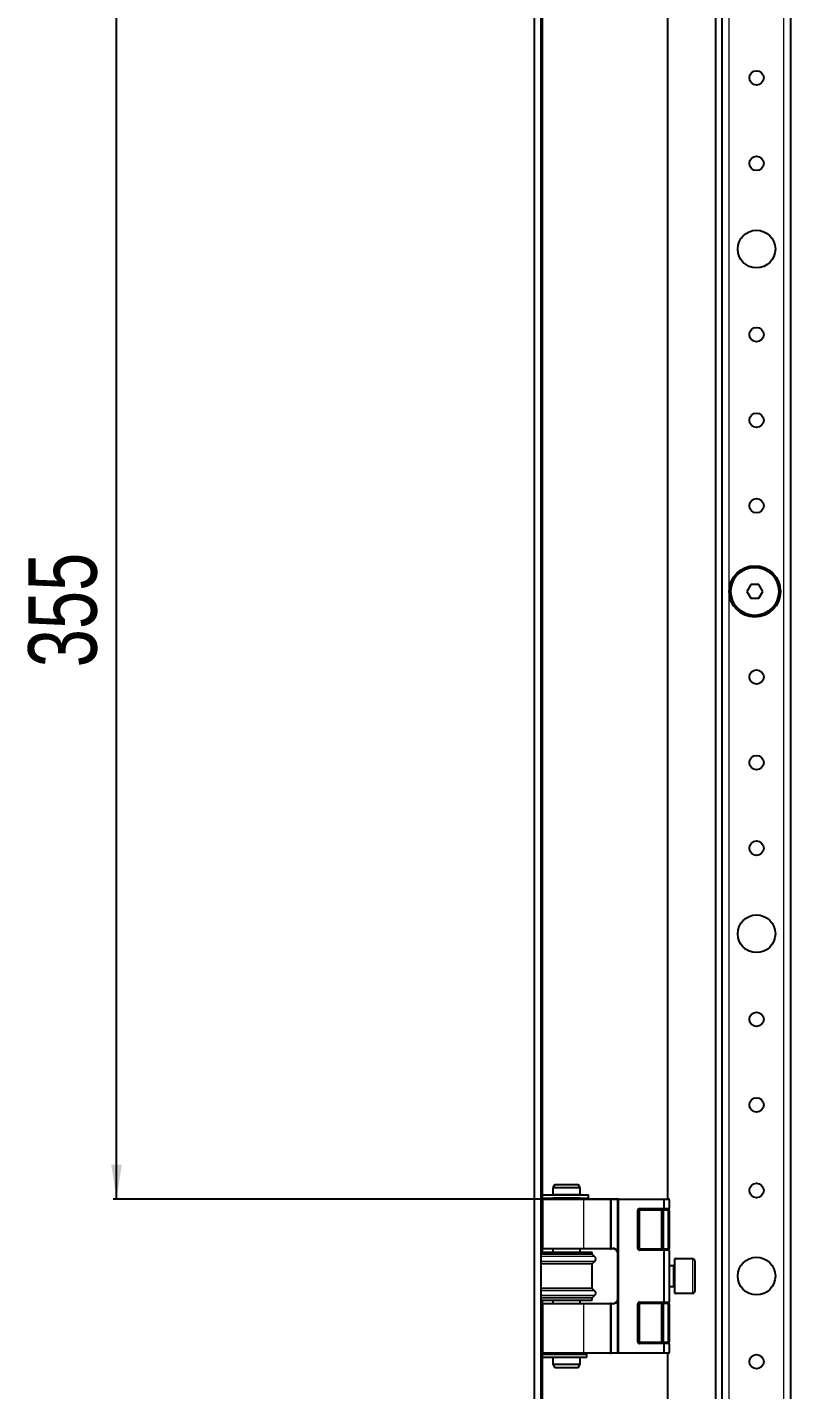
# Model space of a CAD drawing. Header units: millimetres. Extents: x -421 to 2398, y -1229 to 1219.
# Drawn here: x -420.9 to -197.9, y -359.2 to 38.8 of the extents above; entities that cross this region are included whole.
import ezdxf

# ---------------------------------------------------------------- set-up
doc = ezdxf.new("R2010")
doc.units = ezdxf.units.MM
doc.layers.add('FORMAT', color=7, linetype='Continuous')
doc.styles.add('SLDTEXTSTYLE0', font='TXT', dxfattribs={"width": 0.75})
doc.dimstyles.new('SLDDIMSTYLE0', dxfattribs={"dimtxt": 20, "dimasz": 10, "dimexe": 0, "dimexo": 0.0625, "dimgap": 5, "dimtad": 2, "dimdec": 1, "dimrnd": 1e-09, "dimzin": 12, "dimdsep": 46, "dimtxsty": 'SLDTEXTSTYLE0', "dimsah": 1, "dimcen": 0.09, "dimadec": 0, "dimazin": 3, "dimtfac": 1, "dimtofl": 0, "dimtmove": 0, "dimatfit": 3, "dimfxl": 0, "dimfrac": 2, "dimtolj": 1, "dimtzin": 12, "dimarcsym": 0})

# ---------------------------------------------------------------- blocks, each defined once
blk = doc.blocks.new('_D_7')
at = {"layer": 'FORMAT'}
for p, q in [((-248.17, 51.55), (-395.86, 51.55)), ((-394.86, -303.45), (-394.86, 51.55)), ((-248.17, -303.45), (-395.86, -303.45))]:
    blk.add_line(p, q, dxfattribs=at)
for points in [[(-394.86, 51.55), (-396.4, 41.55), (-393.33, 41.55)], [(-394.86, -303.45), (-393.33, -293.45), (-396.4, -293.45)]]:
    blk.add_solid(points, dxfattribs=at)
at = {"layer": 'FORMAT', "insert": (-420.65, -148.12), "char_height": 20, "attachment_point": 1, "rotation": 90, "style": 'SLDTEXTSTYLE0'}
blk.add_mtext('355', dxfattribs=at)

msp = doc.modelspace()

# ---------------------------------------------------------------- linework, layer by layer
at = {"color": 7, "linetype": 'Continuous', "lineweight": 25}
for p, q in [((-272.86, 451.55), (-272.86, -703.45)), ((-270.86, 451.55), (-270.86, -703.45)), ((-219.86, 420.05), (-219.86, -671.95)), ((-217.86, -643.45), (-217.86, 391.55)), ((-197.86, -643.45), (-197.86, 391.55)), ((-233.86, 51.55), (-233.86, -303.45)), ((-209.51, -123.95), (-210.67, -125.95)), ((-210.67, -125.95), (-209.51, -127.95)), ((-207.21, -123.95), (-209.51, -123.95)), ((-206.05, -125.95), (-207.21, -123.95)), ((-207.21, -127.95), (-206.05, -125.95)), ((-209.51, -127.95), (-207.21, -127.95)), ((-270.51, -302.25), (-270.51, -303.15)), ((-270.51, -302.25), (-257.04, -302.25)), ((-266.78, -299.2), (-267.36, -300.2)), ((-267.36, -300.2), (-267.36, -302.2)), ((-263.89, -300.2), (-267.36, -300.2)), ((-259.36, -302.2), (-267.36, -302.2)), ((-266.86, -302.2), (-266.86, -302.25)), ((-266.78, -299.2), (-263.82, -299.2)), ((-259.36, -300.2), (-263.89, -300.2)), ((-263.82, -299.2), (-259.94, -299.2)), ((-259.36, -300.2), (-259.94, -299.2)), ((-259.86, -302.25), (-259.86, -302.2)), ((-259.36, -302.2), (-259.36, -300.2)), ((-257.04, -302.25), (-256.99, -302.25)), ((-256.99, -303.15), (-256.99, -302.25)), ((-270.51, -303.15), (-257.04, -303.15)), ((-270.36, -303.65), (-270.36, -317.75)), ((-270.16, -303.45), (-258.55, -303.45)), ((-267.36, -303.2), (-267.36, -303.45)), ((-259.36, -303.2), (-267.36, -303.2)), ((-266.86, -303.15), (-266.86, -303.2)), ((-259.86, -303.2), (-259.86, -303.15)), ((-259.36, -303.45), (-259.36, -303.2)), ((-258.55, -303.45), (-250.66, -303.45)), ((-257.04, -303.15), (-256.99, -303.15)), ((-250.38, -303.45), (-250.66, -303.45)), ((-250.38, -303.45), (-248.16, -303.45)), ((-248.36, -348.25), (-248.36, -303.65)), ((-248.16, -303.45), (-234.94, -303.45)), ((-234.94, -303.45), (-233.56, -303.45)), ((-234.86, -306.15), (-234.86, -303.65)), ((-233.36, -303.65), (-233.36, -306.15)), ((-233.36, -306.75), (-233.36, -306.15)), ((-242.36, -306.75), (-242.36, -317.85)), ((-234.98, -306.45), (-242.06, -306.45)), ((-235.36, -306.75), (-235.36, -317.85)), ((-233.66, -306.45), (-234.98, -306.45)), ((-233.36, -306.75), (-233.36, -317.85)), ((-258.55, -317.95), (-270.16, -317.95)), ((-267.36, -317.95), (-267.36, -318.95)), ((-259.36, -318.95), (-259.36, -317.95)), ((-250.66, -317.95), (-258.55, -317.95)), ((-250.66, -317.95), (-250.38, -317.95)), ((-249.86, -317.95), (-250.38, -317.95)), ((-242.06, -318.15), (-234.98, -318.15)), ((-234.98, -318.15), (-233.66, -318.15)), ((-233.36, -318.45), (-233.36, -317.85)), ((-270.86, -318.95), (-255.86, -318.95)), ((-255.86, -319.55), (-270.86, -319.55)), ((-255.86, -322.35), (-270.86, -322.35)), ((-255.86, -319.55), (-255.86, -318.95)), ((-255.16, -320.24), (-255.86, -319.55)), ((-255.86, -322.35), (-255.16, -321.67)), ((-255.86, -329.55), (-255.86, -322.35)), ((-234.86, -333.45), (-234.86, -318.45)), ((-233.36, -318.45), (-233.36, -333.45)), ((-226.46, -320.95), (-231.86, -320.95)), ((-231.86, -320.95), (-231.86, -325.95)), ((-225.86, -321.55), (-225.86, -325.95)), ((-232.11, -322.95), (-233.36, -322.95)), ((-231.86, -325.95), (-231.86, -330.95)), ((-225.86, -325.95), (-225.86, -330.35)), ((-255.86, -329.55), (-270.86, -329.55)), ((-255.16, -330.24), (-255.86, -329.55)), ((-233.36, -328.95), (-232.11, -328.95)), ((-255.86, -332.35), (-270.86, -332.35)), ((-270.86, -332.95), (-255.86, -332.95)), ((-270.36, -334.15), (-270.36, -348.25)), ((-270.16, -333.95), (-258.55, -333.95)), ((-267.36, -332.95), (-267.36, -333.95)), ((-259.36, -333.95), (-259.36, -332.95)), ((-258.55, -333.95), (-250.66, -333.95)), ((-255.86, -332.35), (-255.16, -331.66)), ((-255.86, -332.95), (-255.86, -332.35)), ((-250.38, -333.95), (-250.66, -333.95)), ((-250.38, -333.95), (-249.86, -333.95)), ((-242.36, -334.05), (-242.36, -345.15)), ((-234.98, -333.75), (-242.06, -333.75)), ((-235.36, -334.05), (-235.36, -345.15)), ((-233.66, -333.75), (-234.98, -333.75)), ((-233.36, -334.05), (-233.36, -333.45)), ((-233.36, -334.05), (-233.36, -345.15)), ((-231.86, -330.95), (-226.46, -330.95)), ((-242.06, -345.45), (-234.98, -345.45)), ((-234.98, -345.45), (-233.66, -345.45)), ((-234.86, -348.25), (-234.86, -345.75)), ((-233.36, -345.75), (-233.36, -345.15)), ((-233.36, -345.75), (-233.36, -348.25)), ((-270.51, -348.75), (-270.51, -349.65)), ((-270.51, -348.75), (-257.52, -348.75)), ((-270.51, -349.65), (-257.52, -349.65)), ((-258.55, -348.45), (-270.16, -348.45)), ((-267.36, -348.45), (-267.36, -348.7)), ((-259.36, -348.7), (-267.36, -348.7)), ((-267.36, -349.7), (-267.36, -351.7)), ((-259.36, -349.7), (-267.36, -349.7)), ((-266.86, -348.7), (-266.86, -348.75)), ((-266.86, -349.65), (-266.86, -349.7)), ((-259.86, -348.75), (-259.86, -348.7)), ((-259.86, -349.7), (-259.86, -349.65)), ((-259.36, -348.7), (-259.36, -348.45)), ((-259.36, -351.7), (-259.36, -349.7)), ((-250.66, -348.45), (-258.55, -348.45)), ((-257.52, -348.75), (-257.44, -348.75)), ((-257.52, -349.65), (-257.44, -349.65)), ((-257.44, -349.65), (-257.44, -348.75)), ((-257.44, -348.75), (-257.42, -348.75)), ((-257.44, -349.65), (-257.42, -349.65)), ((-257.42, -349.65), (-257.42, -348.75)), ((-250.66, -348.45), (-250.38, -348.45)), ((-248.16, -348.45), (-250.38, -348.45)), ((-234.94, -348.45), (-248.16, -348.45)), ((-233.56, -348.45), (-234.94, -348.45)), ((-233.86, -348.45), (-233.86, -553.45)), ((-267.36, -351.7), (-266.78, -352.7)), ((-267.36, -351.7), (-259.36, -351.7)), ((-259.94, -352.7), (-266.78, -352.7)), ((-259.94, -352.7), (-259.36, -351.7))]:
    msp.add_line(p, q, dxfattribs=at)
at = {"color": 8, "linetype": 'Continuous', "lineweight": 18}
for p, q in [((-215.86, -643.45), (-215.86, 391.55)), ((-199.86, -643.45), (-199.86, 391.55)), ((-270.26, -302.25), (-270.26, 50.35)), ((-257.04, -302.25), (-257.04, -303.15)), ((-258.41, -303.65), (-270.36, -303.65)), ((-270.26, -303.48), (-270.26, -303.15)), ((-258.41, -303.65), (-258.41, -317.75)), ((-250.52, -303.65), (-258.41, -303.65)), ((-250.52, -317.75), (-250.52, -303.65)), ((-250.38, -303.65), (-250.52, -303.65)), ((-250.38, -303.65), (-250.38, -303.45)), ((-250.38, -303.65), (-250.38, -317.75)), ((-248.36, -303.65), (-250.38, -303.65)), ((-248.36, -303.65), (-248.16, -303.65)), ((-248.16, -303.45), (-248.16, -303.65)), ((-248.16, -303.65), (-248.16, -348.25)), ((-234.86, -303.65), (-248.16, -303.65)), ((-242.06, -306.15), (-234.86, -306.15)), ((-242.06, -306.15), (-242.06, -306.45)), ((-233.36, -303.65), (-234.86, -303.65)), ((-234.86, -306.15), (-233.36, -306.15)), ((-242.66, -317.85), (-242.66, -306.75)), ((-242.66, -306.75), (-242.36, -306.75)), ((-242.36, -306.75), (-242.06, -306.75)), ((-242.06, -306.45), (-242.06, -306.75)), ((-242.06, -306.75), (-242.06, -317.85)), ((-235.66, -306.75), (-242.06, -306.75)), ((-235.66, -306.45), (-235.66, -306.75)), ((-235.66, -306.75), (-235.36, -306.75)), ((-235.66, -317.85), (-235.66, -306.75)), ((-235.36, -306.75), (-235.06, -306.75)), ((-235.06, -306.45), (-235.06, -306.75)), ((-235.06, -306.75), (-235.06, -317.85)), ((-233.66, -306.75), (-235.06, -306.75)), ((-233.66, -306.45), (-233.66, -306.75)), ((-233.36, -306.75), (-233.66, -306.75)), ((-233.66, -317.85), (-233.66, -306.75)), ((-270.36, -317.75), (-258.41, -317.75)), ((-270.26, -318.95), (-270.26, -317.92)), ((-258.41, -317.75), (-250.52, -317.75)), ((-250.38, -317.75), (-250.52, -317.75)), ((-250.38, -317.95), (-250.38, -317.75)), ((-250.38, -317.75), (-249.86, -317.75)), ((-249.86, -317.95), (-249.86, -317.75)), ((-242.36, -317.85), (-242.66, -317.85)), ((-242.06, -317.85), (-242.36, -317.85)), ((-242.06, -317.85), (-235.66, -317.85)), ((-242.06, -317.85), (-242.06, -318.15)), ((-242.06, -318.15), (-242.06, -318.45)), ((-235.66, -317.85), (-235.66, -318.15)), ((-235.36, -317.85), (-235.66, -317.85)), ((-235.06, -317.85), (-235.36, -317.85)), ((-235.06, -317.85), (-235.06, -318.15)), ((-235.06, -317.85), (-233.66, -317.85)), ((-233.66, -317.85), (-233.66, -318.15)), ((-233.66, -317.85), (-233.36, -317.85)), ((-255.16, -320.24), (-270.86, -320.24)), ((-255.16, -321.67), (-270.86, -321.67)), ((-234.86, -318.45), (-242.06, -318.45)), ((-233.36, -318.45), (-234.86, -318.45)), ((-226.46, -325.95), (-226.46, -320.95)), ((-232.11, -328.95), (-232.11, -322.95)), ((-226.46, -330.95), (-226.46, -325.95)), ((-255.16, -330.24), (-270.86, -330.24)), ((-255.16, -331.66), (-270.86, -331.66)), ((-258.41, -334.15), (-270.36, -334.15)), ((-270.26, -333.98), (-270.26, -332.95)), ((-258.41, -334.15), (-258.41, -348.25)), ((-250.52, -334.15), (-258.41, -334.15)), ((-250.52, -348.25), (-250.52, -334.15)), ((-250.52, -334.15), (-250.38, -334.15)), ((-250.38, -334.15), (-250.38, -333.95)), ((-250.38, -334.15), (-250.38, -348.25)), ((-249.86, -334.15), (-250.38, -334.15)), ((-249.86, -334.15), (-249.86, -333.95)), ((-242.66, -345.15), (-242.66, -334.05)), ((-242.66, -334.05), (-242.36, -334.05)), ((-242.36, -334.05), (-242.06, -334.05)), ((-242.06, -333.45), (-234.86, -333.45)), ((-242.06, -333.75), (-242.06, -333.45)), ((-242.06, -333.75), (-242.06, -334.05)), ((-235.66, -334.05), (-242.06, -334.05)), ((-242.06, -334.05), (-242.06, -345.15)), ((-235.66, -333.75), (-235.66, -334.05)), ((-235.66, -334.05), (-235.36, -334.05)), ((-235.66, -345.15), (-235.66, -334.05)), ((-235.36, -334.05), (-235.06, -334.05)), ((-235.06, -334.05), (-235.06, -333.75)), ((-235.06, -334.05), (-235.06, -345.15)), ((-233.66, -334.05), (-235.06, -334.05)), ((-234.86, -333.45), (-233.36, -333.45)), ((-233.66, -334.05), (-233.66, -333.75)), ((-233.66, -334.05), (-233.36, -334.05)), ((-233.66, -345.15), (-233.66, -334.05)), ((-242.66, -345.15), (-242.36, -345.15)), ((-242.36, -345.15), (-242.06, -345.15)), ((-242.06, -345.15), (-242.06, -345.45)), ((-242.06, -345.15), (-235.66, -345.15)), ((-242.06, -345.75), (-242.06, -345.45)), ((-234.86, -345.75), (-242.06, -345.75)), ((-235.66, -345.15), (-235.66, -345.45)), ((-235.66, -345.15), (-235.36, -345.15)), ((-235.36, -345.15), (-235.06, -345.15)), ((-235.06, -345.45), (-235.06, -345.15)), ((-235.06, -345.15), (-233.66, -345.15)), ((-233.36, -345.75), (-234.86, -345.75)), ((-233.66, -345.45), (-233.66, -345.15)), ((-233.66, -345.15), (-233.36, -345.15)), ((-270.36, -348.25), (-258.41, -348.25)), ((-270.26, -348.75), (-270.26, -348.42)), ((-270.26, -552.25), (-270.26, -349.65)), ((-258.41, -348.25), (-250.52, -348.25)), ((-257.52, -348.75), (-257.52, -349.65)), ((-250.52, -348.25), (-250.38, -348.25)), ((-250.38, -348.45), (-250.38, -348.25)), ((-250.38, -348.25), (-248.36, -348.25)), ((-248.16, -348.25), (-248.36, -348.25)), ((-248.16, -348.25), (-248.16, -348.45)), ((-248.16, -348.25), (-234.86, -348.25)), ((-234.86, -348.25), (-233.36, -348.25))]:
    msp.add_line(p, q, dxfattribs=at)
at = {"color": 7, "linetype": 'Continuous', "lineweight": 25}
for centre, radius in [((-207.86, 24.05), 2.1), ((-207.86, -0.95), 2.1), ((-207.86, -25.95), 5.5), ((-207.86, -50.95), 2.1), ((-207.86, -75.95), 2.1), ((-207.86, -100.95), 2.1), ((-208.36, -125.95), 7.5), ((-208.36, -125.95), 7), ((-207.86, -150.95), 2.1), ((-207.86, -175.95), 2.1), ((-207.86, -200.95), 2.1), ((-207.86, -225.95), 5.5), ((-207.86, -250.95), 2.1), ((-207.86, -275.95), 2.1), ((-207.86, -300.95), 2.1), ((-207.86, -325.95), 5.5), ((-207.86, -350.95), 2.1)]:
    msp.add_circle(centre, radius, dxfattribs=at)
for centre, radius, start, end in [((-270.16, -303.65), 0.2, 90, 180), ((-248.16, -303.65), 0.2, 90, 180), ((-233.66, -306.15), 0.3, 270, 0), ((-233.56, -303.65), 0.2, 0, 90), ((-242.06, -306.75), 0.3, 90, 180), ((-235.06, -306.75), 0.3, 90, 180), ((-270.16, -317.75), 0.2, 180, 270), ((-249.86, -319.45), 1.5, 0, 90), ((-242.06, -317.85), 0.3, 180, 270), ((-235.06, -317.85), 0.3, 180, 270), ((-233.66, -318.45), 0.3, 0, 90), ((-255.86, -320.95), 1, 314.427, 45.573), ((-226.46, -321.55), 0.6, 0, 90), ((-232.11, -322.7), 0.25, 270, 0), ((-255.86, -330.95), 1, 314.427, 45.573), ((-232.11, -329.2), 0.25, 0, 90), ((-270.16, -334.15), 0.2, 90, 180), ((-249.86, -332.45), 1.5, 270, 0), ((-242.06, -334.05), 0.3, 90, 180), ((-235.06, -334.05), 0.3, 90, 180), ((-233.66, -333.45), 0.3, 270, 0), ((-226.46, -330.35), 0.6, 270, 0), ((-242.06, -345.15), 0.3, 180, 270), ((-235.06, -345.15), 0.3, 180, 270), ((-233.66, -345.75), 0.3, 0, 90), ((-270.16, -348.25), 0.2, 180, 270), ((-248.16, -348.25), 0.2, 180, 270), ((-233.56, -348.25), 0.2, 270, 0)]:
    msp.add_arc(centre, radius, start, end, dxfattribs=at)
at = {"color": 8, "linetype": 'Continuous', "lineweight": 18}
for centre, radius, start, end in [((-258.59, -303.63), 0.179, 351.9505, 78.5782), ((-250.7, -303.63), 0.179, 351.9505, 78.5782), ((-242.06, -306.75), 0.6, 90, 180), ((-258.59, -317.78), 0.179, 281.4218, 8.0495), ((-250.7, -317.78), 0.179, 281.4218, 8.0495), ((-249.86, -319.45), 1.7, 28.0725, 90), ((-242.06, -317.85), 0.6, 180, 270), ((-258.59, -334.13), 0.179, 351.9505, 78.5782), ((-250.7, -334.13), 0.179, 351.9505, 78.5782), ((-249.86, -332.45), 1.7, 270, 331.9275), ((-242.06, -334.05), 0.6, 90, 180), ((-242.06, -345.15), 0.6, 180, 270), ((-258.59, -348.28), 0.179, 281.4218, 8.0495), ((-250.7, -348.28), 0.179, 281.4218, 8.0495)]:
    msp.add_arc(centre, radius, start, end, dxfattribs=at)
at = {"color": 7, "linetype": 'Continuous', "lineweight": 25}
for centre, major_axis, start_param, end_param in [((-234.98, -306.15), (0, 0.3), 3.141593, 4.712389), ((-234.94, -303.65), (0, 0.2), 4.712389, 6.283185), ((-234.98, -318.45), (0, 0.3), 4.712389, 6.283185), ((-234.98, -333.45), (0, 0.3), 3.141593, 4.712389), ((-234.98, -345.75), (0, 0.3), 4.712389, 6.283185), ((-234.94, -348.25), (0, 0.2), 3.141593, 4.712389)]:
    msp.add_ellipse(centre, major_axis=major_axis, ratio=0.414214, start_param=start_param, end_param=end_param, dxfattribs=at)

# ---------------------------------------------------------------- dimensions: what is measured, and where the dimension line sits
at = {"layer": 'FORMAT'}
dim = msp.add_linear_dim(base=(-394.86, 51.55), p1=(-248.16, -303.45), p2=(-248.16, 51.55), angle=90, dimstyle='SLDDIMSTYLE0', dxfattribs=at)
dim.commit()
dim.dimension.update_dxf_attribs({"geometry": '_D_7', "text_midpoint": (-394.86, -125.95), "dimtype": 160})

doc.saveas('drawing.dxf')
